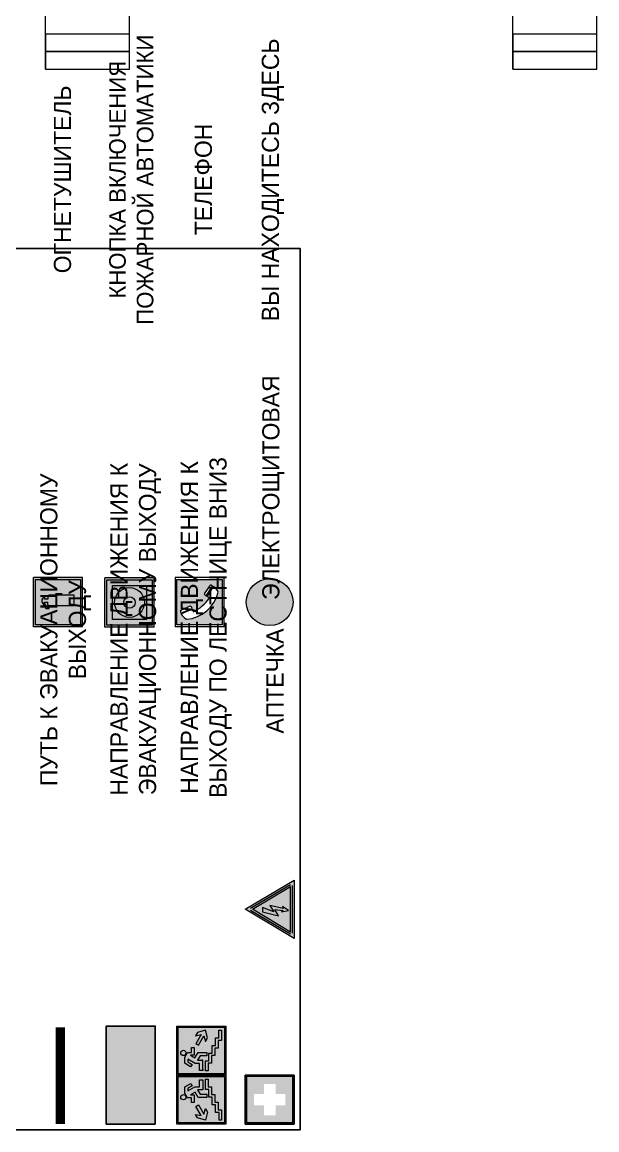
# Model space of a CAD drawing. Header units: millimetres. Extents: x 13114 to 67229, y 22859 to 38520.
# Drawn here: x 23203.7 to 23297.4, y 24715.4 to 24896.1 of the extents above; entities that cross this region are included whole.
import ezdxf

# ---------------------------------------------------------------- set-up
doc = ezdxf.new("R2010")
doc.units = ezdxf.units.MM
doc.layers.add('План_Штампы', color=7, linetype='Continuous')
doc.styles.add('обычный', font='arial.ttf')

# ---------------------------------------------------------------- blocks, each defined once
blk = doc.blocks.new('A$C3E6D3DDE')
at = {"lineweight": 5}
h = blk.add_hatch(color=40, dxfattribs=at)
h.paths.add_polyline_path([(24.1, 1.45), (16.46, -11.35), (31.74, -11.35)])
h.paths.add_polyline_path([(24.09, -0.46), (30.03, -10.41), (18.14, -10.41)], flags=16)
h.paths.add_polyline_path([(24.54, -3.08), (23.41, -6.02), (25.13, -5.01), (24.33, -8.5), (24.82, -8.27), (23.79, -9.86), (23.4, -8.04), (23.8, -8.43), (24.04, -6.29), (22.39, -7.25), (23.44, -3.08)], flags=0)
h = blk.add_hatch(color=256, dxfattribs=at)
h.paths.add_polyline_path([(24.37, 0.03, 0.567511), (23.82, 0.03), (17.59, -10.4, 0.582454), (17.86, -10.88), (30.32, -10.88, 0.582149), (30.6, -10.4)])
h.paths.add_polyline_path([(24.09, -0.46), (18.14, -10.41), (30.03, -10.41)], flags=16)
h.paths.add_polyline_path([(24.54, -3.08), (23.41, -6.02), (25.13, -5.01), (24.33, -8.5), (24.82, -8.27), (23.79, -9.86), (23.4, -8.04), (23.8, -8.43), (24.04, -6.29), (22.39, -7.25), (23.44, -3.08)], flags=0)
h = blk.add_hatch(color=40, dxfattribs=at)
h.paths.add_polyline_path([(24.09, -0.46), (18.14, -10.41), (30.03, -10.41)])
h.paths.add_polyline_path([(24.82, -8.27), (23.79, -9.86), (23.4, -8.04), (23.8, -8.43), (24.04, -6.29), (22.39, -7.25), (23.44, -3.08), (24.54, -3.08), (23.41, -6.02), (25.13, -5.01), (24.33, -8.5)], flags=16)
at = {"color": 40, "lineweight": 5}
for p, q in [((16.46, -11.35), (24.1, 1.45)), ((24.1, 1.45), (31.74, -11.35))]:
    blk.add_line(p, q, dxfattribs=at)
at = {"lineweight": 5}
for p, q in [((17.59, -10.4), (23.82, 0.03)), ((24.37, 0.03), (30.6, -10.4)), ((18.14, -10.41), (24.09, -0.46)), ((24.09, -0.46), (30.03, -10.41)), ((23.44, -3.08), (22.39, -7.25)), ((23.41, -6.02), (24.54, -3.08)), ((25.13, -5.01), (23.41, -6.02)), ((24.54, -3.08), (23.44, -3.08)), ((24.33, -8.5), (25.13, -5.01)), ((22.39, -7.25), (24.04, -6.29)), ((23.8, -8.43), (23.4, -8.04)), ((23.4, -8.04), (23.79, -9.86)), ((23.79, -9.86), (24.82, -8.27)), ((24.04, -6.29), (23.8, -8.43)), ((24.82, -8.27), (24.33, -8.5)), ((17.86, -10.88), (30.32, -10.88)), ((18.14, -10.41), (30.03, -10.41))]:
    blk.add_line(p, q, dxfattribs=at)
at = {"color": 50, "lineweight": 5}
blk.add_line((31.74, -11.35), (16.46, -11.35), dxfattribs=at)
blk = doc.blocks.new('A$C18900ED3')
h = blk.add_hatch(color=126)
h.paths.add_polyline_path([(-0.18, -0.18), (-7.02, -0.18), (-7.02, -7.02), (-0.18, -7.02)])
h.paths.add_polyline_path([(-5.89, -4.46), (-5.89, -2.77), (-4.46, -2.77), (-4.46, -1.31), (-2.77, -1.31), (-2.77, -2.77), (-1.33, -2.77), (-1.33, -4.46), (-2.77, -4.46), (-2.77, -5.89), (-4.46, -5.89), (-4.46, -4.46)], flags=16)
at = {"color": 126}
for p, q in [((-7.2, 0), (-7.2, -7.2)), ((0, 0), (-7.2, 0)), ((0, -7.2), (0, 0)), ((-7.02, -7.02), (-7.02, -0.18)), ((-7.02, -0.18), (-0.18, -0.18)), ((-0.18, -0.18), (-0.18, -7.02)), ((-7.2, -7.2), (0, -7.2)), ((-0.18, -7.02), (-7.02, -7.02))]:
    blk.add_line(p, q, dxfattribs=at)
blk = doc.blocks.new('A$C7B8C2D5B')
at = {"lineweight": 0}
h = blk.add_hatch(color=5, dxfattribs=at)
h.dxf.hatch_style = 1
h.paths.add_polyline_path([(1.397, -3.024, 1), (-2.112, -3.024, 1)])
at = {"color": 5, "lineweight": 0}
blk.add_circle((-0.358, -3.024), 1.755, dxfattribs=at)
blk = doc.blocks.new('A$C456E1F9C')
at = {"lineweight": 5}
h = blk.add_hatch(color=242, dxfattribs=at)
h.paths.add_polyline_path([(0.51, -1.47), (0.51, -13.26), (12.29, -13.26), (12.29, -1.47)])
h.paths.add_polyline_path([(5.42, -4.95, -0.254479), (4.78, -5.4), (3.52, -2.53, -0.209735), (4.23, -2.4)], flags=16)
h.paths.add_polyline_path([(8.53, -8.6), (10.87, -10.17), (10.54, -10.76), (8.03, -9.13, -0.192251)], flags=16)
h.paths.add_polyline_path([(4.61, -5.49, 0.005518), (3.87, -5.72, 0.128647), (7.49, -10.01, 0.00809), (7.83, -9.33), (10.47, -10.97, -0.16736), (8.99, -12.25, -0.327862), (1.95, -3.95, -0.166952), (3.36, -2.62)], flags=16)
at = {"color": 242, "lineweight": 5}
for p, q in [((0, -13.77), (0, -0.97)), ((12.8, -0.97), (0, -0.97)), ((4.61, -5.49), (3.36, -2.62)), ((3.52, -2.53), (4.78, -5.4)), ((4.23, -2.4), (5.42, -4.95)), ((12.8, -13.77), (12.8, -0.97)), ((10.81, -10.12), (8.53, -8.6)), ((7.83, -9.33), (10.47, -10.97)), ((8.03, -9.13), (10.54, -10.76)), ((10.54, -10.76), (10.8, -10.3)), ((10.8, -10.3), (10.81, -10.12)), ((0, -13.77), (12.8, -13.77))]:
    blk.add_line(p, q, dxfattribs=at)
blk.add_lwpolyline([(0.51, -1.47), (12.29, -1.47), (12.29, -13.26), (0.51, -13.26)], close=True, dxfattribs=at)
for centre, radius, start, end in [((4.59, -5.34), 2.99, 114.2845, 152.1974), ((4.02, -3.27), 0.891, 76.3284, 123.7092), ((11.12, -3.31), 9.19, 183.9915, 256.6009), ((14.98, -39.1), 35.17, 107.1487, 108.4135), ((13.86, -0.94), 11.08, 205.5536, 234.8762), ((4.68, -4.59), 0.824, 276.9621, 334.0723), ((8.94, -9.5), 0.989, 114.4092, 157.9388), ((-13.31, 0.8), 23.44, 332.5487, 334.4027), ((7.87, -9.46), 3, 291.9291, 329.9329)]:
    blk.add_arc(centre, radius, start, end, dxfattribs=at)
blk = doc.blocks.new('вниз 3')
at = {"lineweight": 0, "true_color": 0xffffff}
h = blk.add_hatch(color=7, dxfattribs=at)
h.dxf.hatch_style = 1
h.paths.add_polyline_path([(40997.5, -4475.69), (40997.25, -4475.28), (40995.76, -4476.15), (40995.97, -4475.23), (40995.39, -4475.56), (40995.05, -4476.83), (40996.33, -4477.17), (40996.91, -4476.83), (40996, -4476.55)], flags=0)
h.paths.add_polyline_path([(40999.81, -4473.95), (41000.22, -4473.95), (41000.64, -4474.67), (41001.03, -4474.43), (41000.46, -4473.49), (41000.42, -4473.49), (40999.43, -4473.49), (40998.68, -4473.92), (40998.68, -4474.57), (40997.88, -4474.57), (40997.88, -4475), (40999.14, -4475), (40999.14, -4474.43), (40999.14, -4474.38), (40999.59, -4475.15), (40998.72, -4475.67), (40998.72, -4477.06), (40999.24, -4477.06), (40999.24, -4475.96), (40999.95, -4475.56), (40999.95, -4476.43), (41001.61, -4476.43), (41001.61, -4475.88), (41000.47, -4475.88), (41000.47, -4475.12)], flags=0)
h.paths.add_polyline_path([(40999.2, -4473.24, 1), (40998.35, -4473.24, 1)], flags=0)
h.paths.add_polyline_path([(41000.46, -4477.26), (41001.69, -4477.26), (41001.69, -4476.84), (41000.03, -4476.84), (41000.03, -4477.39), (40998.78, -4477.39), (40998.78, -4477.95), (40997.53, -4477.95), (40997.53, -4478.5), (40996.29, -4478.5), (40996.29, -4479.06), (40995.05, -4479.06), (40995.05, -4479.48), (40995.29, -4479.48), (40996.72, -4479.48), (40996.72, -4478.92), (40997.97, -4478.92), (40997.97, -4478.36), (40999.2, -4478.36), (40999.2, -4477.81), (41000.46, -4477.81)], flags=0)
h.paths.add_polyline_path([(41002.37, -4472.17), (40994.37, -4472.17), (40994.37, -4480.17), (41002.37, -4480.17)])
h.paths.add_polyline_path([(41002.16, -4479.96), (40994.57, -4479.96), (40994.57, -4472.37), (41002.16, -4472.37)], flags=16)
h.paths.add_polyline_path([(41001.61, -4475.88), (41001.61, -4476.43), (40999.95, -4476.43), (40999.95, -4475.56), (40999.24, -4475.96), (40999.24, -4477.06), (40998.72, -4477.06), (40998.72, -4475.67), (40999.59, -4475.15), (40999.14, -4474.38), (40999.14, -4474.43), (40999.14, -4475), (40997.88, -4475), (40997.88, -4474.57), (40998.68, -4474.57), (40998.68, -4473.92), (40999.43, -4473.49), (41000.42, -4473.49), (41000.46, -4473.49), (41001.03, -4474.43), (41000.64, -4474.67), (41000.22, -4473.95), (40999.81, -4473.95), (41000.47, -4475.12), (41000.47, -4475.88)], flags=0)
h.paths.add_polyline_path([(41001.69, -4476.84), (41001.69, -4477.26), (41000.46, -4477.26), (41000.46, -4477.81), (40999.2, -4477.81), (40999.2, -4478.36), (40997.97, -4478.36), (40997.97, -4478.92), (40996.72, -4478.92), (40996.72, -4479.48), (40995.05, -4479.48), (40995.05, -4479.06), (40996.29, -4479.06), (40996.29, -4478.5), (40997.53, -4478.5), (40997.53, -4477.95), (40998.78, -4477.95), (40998.78, -4477.39), (41000.03, -4477.39), (41000.03, -4476.84)], flags=0)
h.paths.add_polyline_path([(40998.35, -4473.24, -1), (40999.2, -4473.24, -1)], flags=0)
h.paths.add_polyline_path([(40997.5, -4475.69), (40996, -4476.55), (40996.91, -4476.83), (40996.33, -4477.17), (40995.05, -4476.83), (40995.39, -4475.56), (40995.97, -4475.23), (40995.76, -4476.15), (40997.25, -4475.28)], flags=0)
at = {"lineweight": 0}
h = blk.add_hatch(color=126, dxfattribs=at)
h.dxf.hatch_style = 1
h.paths.add_polyline_path([(41002.16, -4472.37), (40994.57, -4472.37), (40994.57, -4479.96), (41002.16, -4479.96)])
h.paths.add_polyline_path([(40995.97, -4475.23), (40995.76, -4476.15), (40997.25, -4475.28), (40997.5, -4475.69), (40996, -4476.55), (40996.91, -4476.83), (40996.33, -4477.17), (40995.05, -4476.83), (40995.39, -4475.56)], flags=16)
h.paths.add_polyline_path([(40997.88, -4474.57), (40998.68, -4474.57), (40998.68, -4473.92), (40999.43, -4473.49), (41000.42, -4473.49), (41000.46, -4473.49), (41001.03, -4474.43), (41000.64, -4474.67), (41000.22, -4473.95), (40999.81, -4473.95), (41000.47, -4475.12), (41000.47, -4475.88), (41001.61, -4475.88), (41001.61, -4476.43), (40999.95, -4476.43), (40999.95, -4475.56), (40999.24, -4475.96), (40999.24, -4477.06), (40998.72, -4477.06), (40998.72, -4475.67), (40999.59, -4475.15), (40999.14, -4474.38), (40999.14, -4474.43), (40999.14, -4475), (40997.88, -4475)], flags=16)
h.paths.add_polyline_path([(40998.35, -4473.24, -1), (40999.2, -4473.24, -1)], flags=16)
h.paths.add_polyline_path([(40997.53, -4477.95), (40998.78, -4477.95), (40998.78, -4477.39), (41000.03, -4477.39), (41000.03, -4476.84), (41001.69, -4476.84), (41001.69, -4477.26), (41000.46, -4477.26), (41000.46, -4477.81), (40999.2, -4477.81), (40999.2, -4478.36), (40997.97, -4478.36), (40997.97, -4478.92), (40996.72, -4478.92), (40996.72, -4479.48), (40995.05, -4479.48), (40995.05, -4479.06), (40996.29, -4479.06), (40996.29, -4478.5), (40997.53, -4478.5)], flags=16)
at = {"lineweight": 0, "true_color": 0xffffff}
h = blk.add_hatch(color=7, dxfattribs=at)
h.dxf.hatch_style = 1
h.paths.add_polyline_path([(40999.2, -4473.24, 1), (40998.35, -4473.24, 1)])
h.paths.add_polyline_path([(40999.81, -4473.95), (41000.22, -4473.95), (41000.64, -4474.67), (41001.03, -4474.43), (41000.46, -4473.49), (41000.42, -4473.49), (40999.43, -4473.49), (40998.68, -4473.92), (40998.68, -4474.57), (40997.88, -4474.57), (40997.88, -4475), (40999.14, -4475), (40999.14, -4474.43), (40999.14, -4474.38), (40999.59, -4475.15), (40998.72, -4475.67), (40998.72, -4477.06), (40999.24, -4477.06), (40999.24, -4475.96), (40999.95, -4475.56), (40999.95, -4476.43), (41001.61, -4476.43), (41001.61, -4475.88), (41000.47, -4475.88), (41000.47, -4475.12)])
h.paths.add_polyline_path([(40999.2, -4477.81), (41000.46, -4477.81), (41000.46, -4477.26), (41001.69, -4477.26), (41001.69, -4476.84), (41000.03, -4476.84), (41000.03, -4477.39), (40998.78, -4477.39), (40998.78, -4477.95), (40997.53, -4477.95), (40997.53, -4478.5), (40996.29, -4478.5), (40996.29, -4479.06), (40995.05, -4479.06), (40995.05, -4479.48), (40995.29, -4479.48), (40996.72, -4479.48), (40996.72, -4478.92), (40997.97, -4478.92), (40997.97, -4478.36), (40999.2, -4478.36)])
h.paths.add_polyline_path([(40997.5, -4475.69), (40997.25, -4475.28), (40995.76, -4476.15), (40995.97, -4475.23), (40995.39, -4475.56), (40995.05, -4476.83), (40996.33, -4477.17), (40996.91, -4476.83), (40996, -4476.55)])
at = {"color": 126, "lineweight": 0}
for points in [[(40994.37, -4472.17), (41002.37, -4472.17), (41002.37, -4480.17), (40994.37, -4480.17)], [(40994.57, -4472.37), (41002.16, -4472.37), (41002.16, -4479.96), (40994.57, -4479.96)]]:
    blk.add_lwpolyline(points, close=True, dxfattribs=at)
for points in [[(40999.14, -4474.43), (40999.14, -4475), (40997.88, -4475), (40997.88, -4474.57), (40998.68, -4474.57), (40998.68, -4473.92), (40999.43, -4473.49), (41000.42, -4473.49), (41000.46, -4473.49), (41001.03, -4474.43), (41000.64, -4474.67), (41000.22, -4473.95), (40999.81, -4473.95), (41000.47, -4475.12), (41000.47, -4475.88), (41001.61, -4475.88), (41001.61, -4476.43), (40999.95, -4476.43), (40999.95, -4475.56), (40999.24, -4475.96), (40999.24, -4477.06), (40998.72, -4477.06), (40998.72, -4475.67), (40999.59, -4475.15), (40999.14, -4474.38), (40999.14, -4474.43)], [(40995.05, -4476.83), (40995.39, -4475.56), (40995.97, -4475.23), (40995.76, -4476.15), (40997.25, -4475.28), (40997.5, -4475.69), (40996, -4476.55), (40996.91, -4476.83), (40996.33, -4477.17), (40995.05, -4476.83)], [(40995.29, -4479.48), (40995.05, -4479.48), (40995.05, -4479.06), (40996.29, -4479.06), (40996.29, -4478.5), (40997.53, -4478.5), (40997.53, -4477.95), (40998.78, -4477.95), (40998.78, -4477.39), (41000.03, -4477.39), (41000.03, -4476.84), (41001.69, -4476.84), (41001.69, -4477.26), (41000.46, -4477.26), (41000.46, -4477.81), (40999.2, -4477.81), (40999.2, -4478.36), (40997.97, -4478.36), (40997.97, -4478.92), (40996.72, -4478.92), (40996.72, -4479.48), (40995.05, -4479.48)]]:
    blk.add_lwpolyline(points, dxfattribs=at)
blk.add_circle((40998.77, -4473.24), 0.426, dxfattribs=at)
blk = doc.blocks.new('вниз')
at = {"lineweight": 0, "true_color": 0xffffff}
h = blk.add_hatch(color=7, dxfattribs=at)
h.dxf.hatch_style = 1
h.paths.add_polyline_path([(40994.51, -4472.22), (40986.51, -4472.22), (40986.51, -4480.22), (40994.51, -4480.22)])
h.paths.add_polyline_path([(40994.31, -4472.42), (40994.31, -4480.01), (40986.71, -4480.01), (40986.71, -4472.42)], flags=16)
h.paths.add_polyline_path([(40988.43, -4473.53), (40989.43, -4473.53), (40990.19, -4473.96), (40990.19, -4474.6), (40991, -4474.6), (40991, -4475.06), (40989.73, -4475.06), (40989.73, -4474.46), (40989.3, -4475.18), (40990.17, -4475.7), (40990.17, -4477.11), (40989.63, -4477.11), (40989.63, -4476.01), (40988.94, -4475.59), (40988.94, -4476.46), (40988.94, -4476.46), (40987.47, -4476.46), (40987.26, -4476.46), (40987.26, -4475.92), (40988.4, -4475.92), (40988.4, -4475.2), (40989.1, -4473.99), (40988.66, -4473.99), (40988.24, -4474.7), (40987.86, -4474.47), (40988.41, -4473.56)], flags=0)
h.paths.add_polyline_path([(40990.55, -4473.29, -1), (40989.69, -4473.29, -1)], flags=0)
h.paths.add_polyline_path([(40988.85, -4476.89), (40988.85, -4477.43), (40990.1, -4477.43), (40990.1, -4477.99), (40991.34, -4477.99), (40991.34, -4478.54), (40992.59, -4478.54), (40992.59, -4479.09), (40993.83, -4479.09), (40993.83, -4479.52), (40992.17, -4479.52), (40992.17, -4478.97), (40990.91, -4478.97), (40990.91, -4478.41), (40989.68, -4478.41), (40989.68, -4477.86), (40988.43, -4477.86), (40988.43, -4477.31), (40987.6, -4477.31), (40987.18, -4477.31), (40987.18, -4476.89)], flags=0)
h.paths.add_polyline_path([(40991.61, -4475.33), (40993.12, -4476.2), (40992.9, -4475.27), (40993.48, -4475.6), (40993.83, -4476.88), (40992.56, -4477.22), (40991.97, -4476.88), (40992.9, -4476.61), (40991.38, -4475.74), (40991.58, -4475.39)], flags=0)
h.paths.add_polyline_path([(40990.19, -4473.96), (40989.43, -4473.53), (40988.43, -4473.53), (40988.41, -4473.56), (40987.86, -4474.47), (40988.24, -4474.7), (40988.66, -4473.99), (40989.1, -4473.99), (40988.4, -4475.2), (40988.4, -4475.92), (40987.26, -4475.92), (40987.26, -4476.46), (40987.47, -4476.46), (40988.94, -4476.46), (40988.94, -4476.27), (40988.94, -4475.59), (40989.63, -4476.01), (40989.63, -4477.11), (40990.17, -4477.11), (40990.17, -4475.7), (40989.3, -4475.18), (40989.73, -4474.46), (40989.73, -4475.06), (40991, -4475.06), (40991, -4474.6), (40990.19, -4474.6)], flags=0)
h.paths.add_polyline_path([(40990.55, -4473.29, 1), (40989.69, -4473.29, 1)], flags=0)
h.paths.add_polyline_path([(40991.61, -4475.33), (40991.58, -4475.39), (40991.38, -4475.74), (40992.9, -4476.61), (40991.97, -4476.88), (40992.56, -4477.22), (40993.83, -4476.88), (40993.48, -4475.6), (40992.9, -4475.27), (40993.12, -4476.2)], flags=0)
h.paths.add_polyline_path([(40990.1, -4477.43), (40988.85, -4477.43), (40988.85, -4476.89), (40987.18, -4476.89), (40987.18, -4477.31), (40987.6, -4477.31), (40988.43, -4477.31), (40988.43, -4477.86), (40989.68, -4477.86), (40989.68, -4478.41), (40990.91, -4478.41), (40990.91, -4478.97), (40992.17, -4478.97), (40992.17, -4479.52), (40993.83, -4479.52), (40993.83, -4479.09), (40992.59, -4479.09), (40992.59, -4478.54), (40991.34, -4478.54), (40991.34, -4477.99), (40990.1, -4477.99)], flags=0)
at = {"lineweight": 0}
h = blk.add_hatch(color=126, dxfattribs=at)
h.dxf.hatch_style = 1
h.paths.add_polyline_path([(40994.31, -4472.42), (40986.71, -4472.42), (40986.71, -4480.01), (40994.31, -4480.01)])
h.paths.add_polyline_path([(40988.43, -4473.53), (40989.43, -4473.53), (40990.19, -4473.96), (40990.19, -4474.6), (40991, -4474.6), (40991, -4475.06), (40989.73, -4475.06), (40989.73, -4474.46), (40989.3, -4475.18), (40990.17, -4475.7), (40990.17, -4477.11), (40989.63, -4477.11), (40989.63, -4476.01), (40988.94, -4475.59), (40988.94, -4476.46), (40988.94, -4476.46), (40987.47, -4476.46), (40987.26, -4476.46), (40987.26, -4475.92), (40988.4, -4475.92), (40988.4, -4475.2), (40989.1, -4473.99), (40988.66, -4473.99), (40988.24, -4474.7), (40987.86, -4474.47), (40988.41, -4473.56)], flags=16)
h.paths.add_polyline_path([(40990.55, -4473.29, -1), (40989.69, -4473.29, -1)], flags=16)
h.paths.add_polyline_path([(40988.85, -4476.89), (40988.85, -4477.43), (40990.1, -4477.43), (40990.1, -4477.99), (40991.34, -4477.99), (40991.34, -4478.54), (40992.59, -4478.54), (40992.59, -4479.09), (40993.83, -4479.09), (40993.83, -4479.52), (40992.17, -4479.52), (40992.17, -4478.97), (40990.91, -4478.97), (40990.91, -4478.41), (40989.68, -4478.41), (40989.68, -4477.86), (40988.43, -4477.86), (40988.43, -4477.31), (40987.6, -4477.31), (40987.18, -4477.31), (40987.18, -4476.89)], flags=16)
h.paths.add_polyline_path([(40991.61, -4475.33), (40993.12, -4476.2), (40992.9, -4475.27), (40993.48, -4475.6), (40993.83, -4476.88), (40992.56, -4477.22), (40991.97, -4476.88), (40992.9, -4476.61), (40991.38, -4475.74), (40991.58, -4475.39)], flags=16)
at = {"lineweight": 0, "true_color": 0xffffff}
h = blk.add_hatch(color=7, dxfattribs=at)
h.dxf.hatch_style = 1
h.paths.add_polyline_path([(40989.73, -4474.46), (40989.73, -4475.06), (40991, -4475.06), (40991, -4474.6), (40990.19, -4474.6), (40990.19, -4473.96), (40989.43, -4473.53), (40988.43, -4473.53), (40988.41, -4473.56), (40987.86, -4474.47), (40988.24, -4474.7), (40988.66, -4473.99), (40989.1, -4473.99), (40988.4, -4475.2), (40988.4, -4475.92), (40987.26, -4475.92), (40987.26, -4476.46), (40987.47, -4476.46), (40988.94, -4476.46), (40988.94, -4475.59), (40989.63, -4476.01), (40989.63, -4477.11), (40990.17, -4477.11), (40990.17, -4475.7), (40989.3, -4475.18)])
h.paths.add_polyline_path([(40989.69, -4473.29, 1), (40990.55, -4473.29, 1)])
h.paths.add_polyline_path([(40991.61, -4475.33), (40991.58, -4475.39), (40991.38, -4475.74), (40992.9, -4476.61), (40991.97, -4476.88), (40992.56, -4477.22), (40993.83, -4476.88), (40993.48, -4475.6), (40992.9, -4475.27), (40993.12, -4476.2)])
h.paths.add_polyline_path([(40990.1, -4477.43), (40988.85, -4477.43), (40988.85, -4476.89), (40987.18, -4476.89), (40987.18, -4477.31), (40987.6, -4477.31), (40988.43, -4477.31), (40988.43, -4477.86), (40989.68, -4477.86), (40989.68, -4478.41), (40990.91, -4478.41), (40990.91, -4478.97), (40992.17, -4478.97), (40992.17, -4479.52), (40993.83, -4479.52), (40993.83, -4479.09), (40992.59, -4479.09), (40992.59, -4478.54), (40991.34, -4478.54), (40991.34, -4477.99), (40990.1, -4477.99)])
at = {"color": 126, "lineweight": 0}
for points in [[(40986.51, -4472.22), (40994.51, -4472.22), (40994.51, -4480.22), (40986.51, -4480.22)], [(40986.71, -4472.42), (40994.31, -4472.42), (40994.31, -4480.01), (40986.71, -4480.01)]]:
    blk.add_lwpolyline(points, close=True, dxfattribs=at)
for points in [[(40987.47, -4476.46), (40987.26, -4476.46), (40987.26, -4475.92), (40988.4, -4475.92), (40988.4, -4475.2), (40989.1, -4473.99), (40988.66, -4473.99), (40988.24, -4474.7), (40987.86, -4474.47), (40988.41, -4473.56), (40988.43, -4473.53), (40989.43, -4473.53), (40990.19, -4473.96), (40990.19, -4474.6), (40991, -4474.6), (40991, -4475.06), (40989.73, -4475.06), (40989.73, -4474.46), (40989.3, -4475.18), (40990.17, -4475.7), (40990.17, -4477.11), (40989.63, -4477.11), (40989.63, -4476.01), (40988.94, -4475.59), (40988.94, -4476.46)], [(40991.58, -4475.39), (40991.38, -4475.74), (40992.9, -4476.61), (40991.97, -4476.88), (40992.56, -4477.22), (40993.83, -4476.88), (40993.48, -4475.6), (40992.9, -4475.27), (40993.12, -4476.2), (40991.61, -4475.33), (40991.58, -4475.39)], [(40987.6, -4477.31), (40987.18, -4477.31), (40987.18, -4476.89), (40988.85, -4476.89), (40988.85, -4477.43), (40990.1, -4477.43), (40990.1, -4477.99), (40991.34, -4477.99), (40991.34, -4478.54), (40992.59, -4478.54), (40992.59, -4479.09), (40993.83, -4479.09), (40993.83, -4479.52), (40992.17, -4479.52), (40992.17, -4478.97), (40990.91, -4478.97), (40990.91, -4478.41), (40989.68, -4478.41), (40989.68, -4477.86), (40988.43, -4477.86), (40988.43, -4477.31), (40987.6, -4477.31)], [(40987.47, -4476.46), (40988.94, -4476.46), (40988.94, -4476.27)]]:
    blk.add_lwpolyline(points, dxfattribs=at)
blk.add_circle((40990.12, -4473.29), 0.432, dxfattribs=at)
blk = doc.blocks.new('A$C54414219')
at = {"true_color": 0xffffff}
h = blk.add_hatch(color=7, dxfattribs=at)
h.paths.add_polyline_path([(2.39, -9.45), (2.39, -18.3), (11.23, -18.3), (11.23, -9.45)], flags=0)
h.paths.add_polyline_path([(10.71, -13.87, -1), (2.92, -13.87, -1)], flags=0)
h.paths.add_polyline_path([(8.3, -13.87, -1), (5.33, -13.87, -1)], flags=0)
h.paths.add_polyline_path([(0.41, -7.47), (0.41, -20.27), (13.21, -20.27), (13.21, -7.47)])
h.paths.add_polyline_path([(0.92, -19.77), (12.71, -19.77), (12.71, -7.98), (0.92, -7.98)], flags=16)
h.paths.add_polyline_path([(11.23, -9.45), (11.23, -18.3), (2.39, -18.3), (2.39, -9.45)], flags=0)
at = {"lineweight": 5}
h = blk.add_hatch(color=242, dxfattribs=at)
h.paths.add_polyline_path([(12.71, -7.98), (0.92, -7.98), (0.92, -19.77), (12.71, -19.77)])
h.paths.add_polyline_path([(11.23, -18.3), (2.39, -18.3), (2.39, -9.45), (11.23, -9.45)], flags=16)
h.paths.add_polyline_path([(10.71, -13.87, -1), (2.92, -13.87, -1)], flags=0)
h.paths.add_polyline_path([(8.3, -13.87, -1), (5.33, -13.87, -1)], flags=0)
at = {"true_color": 0xffffff}
h = blk.add_hatch(color=7, dxfattribs=at)
h.paths.add_polyline_path([(2.39, -9.45), (2.39, -18.3), (11.23, -18.3), (11.23, -9.45)])
h.paths.add_polyline_path([(10.71, -13.87, -1), (2.92, -13.87, -1)], flags=16)
h.paths.add_polyline_path([(8.3, -13.87, -1), (5.33, -13.87, -1)], flags=0)
at = {"lineweight": 5}
h = blk.add_hatch(color=242, dxfattribs=at)
h.paths.add_polyline_path([(2.92, -13.87, 1), (10.71, -13.87, 1)])
h.paths.add_polyline_path([(8.3, -13.87, -1), (5.33, -13.87, -1)], flags=16)
at = {"color": 242, "lineweight": 5}
for p, q in [((0.41, -20.27), (0.41, -7.47)), ((0.41, -7.47), (13.21, -7.47)), ((0.41, -7.47), (13.21, -7.47)), ((13.21, -20.27), (13.21, -7.47)), ((0.41, -20.27), (13.21, -20.27))]:
    blk.add_line(p, q, dxfattribs=at)
for points in [[(0.92, -7.98), (12.71, -7.98), (12.71, -19.77), (0.92, -19.77)], [(2.39, -9.45), (11.23, -9.45), (11.23, -18.3), (2.39, -18.3)]]:
    blk.add_lwpolyline(points, close=True, dxfattribs=at)
for radius in [3.89, 1.49]:
    blk.add_circle((6.81, -13.87), radius, dxfattribs=at)
blk = doc.blocks.new('A$C32E8229D')
at = {"true_color": 0xffffff}
blk.add_hatch(color=7, dxfattribs=at).paths.add_polyline_path([(0, 0), (0, -8), (16, -8), (16, 0)])
h = blk.add_hatch(color=126)
h.paths.add_polyline_path([(0.2, -0.2), (15.8, -0.2), (15.8, -7.8), (0.2, -7.8)])
h.paths.add_polyline_path([(13.49, -2.05), (12.08, -2.05), (11.37, -2.63, 0.162397), (11.29, -2.84), (11.29, -3.63), (10.35, -3.63), (10.35, -4.05), (11.68, -4.05), (11.68, -3.48), (12.26, -4.28), (11.29, -5.1), (11.29, -6.78), (11.85, -6.78), (11.85, -5.44), (12.8, -4.64), (12.8, -5.94), (14.46, -5.94), (14.46, -5.39), (13.45, -5.39), (13.45, -3.97), (12.46, -2.59), (13.15, -2.59), (13.69, -3.34), (14.18, -3)], flags=16)
h.paths.add_polyline_path([(10.74, -1.82, 1), (11.8, -1.82, 1)], flags=16)
h.paths.add_polyline_path([(9.39, -3.59), (5.99, -3.59), (6.56, -3.03), (5.91, -3.03), (5.1, -3.83), (5.91, -4.64), (6.56, -4.64), (5.99, -4.09), (9.39, -4.09)], flags=16)
h.paths.add_polyline_path([(4.29, -1.08), (1.72, -1.08), (1.72, -6.6), (4.29, -6.6)], flags=16)
at = {"color": 126}
blk.add_lwpolyline([(16, -8), (0, -8), (0, 0), (16, 0)], close=True, dxfattribs=at)
blk = doc.blocks.new('A$C3AD82952')
at = {"true_color": 0xf5f5ff}
h = blk.add_hatch(color=7, dxfattribs=at)
h.dxf.hatch_style = 1
h.paths.add_polyline_path([(8.21, 8.73, 0.414214), (7.89, 9.05), (7.22, 9.05), (7.22, 9.92), (7.59, 9.92, 1), (7.57, 10.36), (7.22, 10.36), (7.22, 10.6), (6.43, 10.6), (6.43, 10.36), (6.01, 10.36), (4.74, 9.59), (4.74, 8.69), (4.98, 8.73), (4.98, 9.26), (6.12, 9.91), (6.43, 9.91), (6.43, 9.05), (5.76, 9.05, 0.414214), (5.44, 8.73), (5.44, 2.2), (8.21, 2.2)], flags=0)
h.paths.add_polyline_path([(12.8, 12.8), (0, 12.8), (0, 0), (12.8, 0)])
h.paths.add_polyline_path([(0.51, 12.29), (12.29, 12.29), (12.29, 0.51), (0.51, 0.51)], flags=16)
h.paths.add_polyline_path([(4.74, 9.59), (6.01, 10.36), (6.43, 10.36), (6.43, 10.6), (7.22, 10.6), (7.22, 10.36), (7.59, 10.36, -0.94586), (7.59, 9.92), (7.22, 9.92), (7.22, 9.05), (7.89, 9.05, -0.414214), (8.21, 8.73), (8.21, 2.2), (5.44, 2.2), (5.44, 8.73, -0.414214), (5.76, 9.05), (6.43, 9.05), (6.43, 9.91), (6.12, 9.91), (4.98, 9.26), (4.98, 8.73), (4.74, 8.69)], flags=0)
h = blk.add_hatch(color=242)
h.dxf.hatch_style = 1
h.paths.add_polyline_path([(12.29, 12.29), (0.51, 12.29), (0.51, 0.51), (12.29, 0.51)])
h.paths.add_polyline_path([(4.74, 8.69), (4.74, 9.59), (6.01, 10.36), (6.43, 10.36), (6.43, 10.6), (7.22, 10.6), (7.22, 10.36), (7.59, 10.36, -0.94586), (7.59, 9.92), (7.22, 9.92), (7.22, 9.05), (7.89, 9.05, -0.414214), (8.21, 8.73), (8.21, 2.2), (5.44, 2.2), (5.44, 8.73, -0.414214), (5.76, 9.05), (6.43, 9.05), (6.43, 9.91), (6.12, 9.91), (4.98, 9.26), (4.98, 8.73)], flags=16)
h = blk.add_hatch(color=7, dxfattribs=at)
h.dxf.hatch_style = 1
h.paths.add_polyline_path([(8.21, 8.73, 0.414214), (7.89, 9.05), (7.22, 9.05), (7.22, 9.92), (7.59, 9.92, 1), (7.57, 10.36), (7.22, 10.36), (7.22, 10.6), (6.43, 10.6), (6.43, 10.36), (6.01, 10.36), (4.74, 9.59), (4.74, 8.69), (4.98, 8.73), (4.98, 9.26), (6.12, 9.91), (6.43, 9.91), (6.43, 9.05), (5.76, 9.05, 0.414214), (5.44, 8.73), (5.44, 2.2), (8.21, 2.2)])
at = {"color": 242, "lineweight": 5}
for p, q in [((0, 0), (0, 12.8)), ((0, 12.8), (12.8, 12.8)), ((12.8, 0), (12.8, 12.8)), ((6.01, 10.36), (4.74, 9.59)), ((4.74, 9.59), (4.74, 8.69)), ((4.74, 8.69), (4.98, 8.73)), ((4.98, 9.26), (6.12, 9.91)), ((4.98, 8.73), (4.98, 9.26)), ((5.44, 2.2), (5.44, 8.73)), ((5.76, 9.05), (6.43, 9.05)), ((6.01, 10.36), (6.43, 10.36)), ((6.12, 9.91), (6.43, 9.91)), ((7.22, 10.6), (6.43, 10.6)), ((6.43, 10.6), (6.43, 10.36)), ((6.43, 9.91), (6.43, 9.05)), ((7.22, 10.36), (7.22, 10.6)), ((7.59, 10.36), (7.22, 10.36)), ((7.22, 9.05), (7.22, 9.92)), ((7.59, 9.92), (7.22, 9.92)), ((7.89, 9.05), (7.22, 9.05)), ((8.21, 2.2), (8.21, 8.73)), ((0, 0), (12.8, 0)), ((5.44, 2.2), (8.21, 2.2))]:
    blk.add_line(p, q, dxfattribs=at)
blk.add_lwpolyline([(0.51, 12.29), (12.29, 12.29), (12.29, 0.51), (0.51, 0.51)], close=True, dxfattribs=at)
for centre, radius, start, end in [((5.76, 8.73), 0.32, 90, 180), ((7.58, 10.14), 0.223, 273.1875, 86.8125), ((7.89, 8.73), 0.32, 0, 90)]:
    blk.add_arc(centre, radius, start, end, dxfattribs=at)

msp = doc.modelspace()

# ---------------------------------------------------------------- linework, layer by layer
at = {"lineweight": 0}
for points in [[(23297.43, 24888.47), (23297.43, 24903)], [(23207.53, 24888.47), (23207.53, 24901.01)], [(23221.24, 24888.47), (23221.24, 24901.01)], [(23283.73, 24888.47), (23283.73, 24901.18)]]:
    msp.add_lwpolyline(points, dxfattribs=at)
for points in [[(23207.53, 24891.32), (23221.24, 24891.32), (23221.24, 24894.18), (23207.53, 24894.18)], [(23283.73, 24891.32), (23297.43, 24891.32), (23297.43, 24894.18), (23283.73, 24894.18)], [(23207.53, 24888.47), (23221.24, 24888.47), (23221.24, 24891.32), (23207.53, 24891.32)], [(23283.73, 24888.47), (23297.43, 24888.47), (23297.43, 24891.32), (23283.73, 24891.32)]]:
    msp.add_lwpolyline(points, close=True, dxfattribs=at)
msp.add_lwpolyline([(23191.63, 24715.44), (23191.63, 24859.21), (23249.03, 24859.21), (23249.03, 24715.44)], close=True)
at = {"color": 126, "lineweight": 80, "true_color": 0x008754, "const_width": 1.5}
msp.add_lwpolyline([(23209.96, 24732.17), (23209.96, 24716.38)], dxfattribs=at)

# ---------------------------------------------------------------- block references
at = {"rotation": 90}
for name, p, xscale, yscale, zscale in [('A$C3AD82952', (23213.58, 24797.52), 0.625, 0.625, 0.625), ('A$C54414219', (23212.56, 24797.21), 0.625, 0.625, 0.625), ('A$C456E1F9C', (23228.04, 24797.52), 0.625, 0.625, 0.625), ('A$C7B8C2D5B', (23237.5, 24802.29), 2.177419353276491, 2.177419353276491, 2.177419353276491), ('A$C3E6D3DDE', (23240.99, 24736.36), 0.625, 0.625, 0.625), ('A$C18900ED3', (23240.08, 24724.38), 1.111111111007631, 1.111111111007631, 1.111111111007631)]:
    msp.add_blockref(name, p, dxfattribs=dict(at, xscale=xscale, yscale=yscale, zscale=zscale))
at = {"color": 126, "true_color": 0x008754, "rotation": 90}
for name, p in [('вниз', (18756.72, -16262.13)), ('вниз', (18756.72, -16262.13)), ('вниз 3', (18756.77, -16278))]:
    msp.add_blockref(name, p, dxfattribs=at)
at = {"layer": 'План_Штампы', "color": 126, "true_color": 0x008754, "xscale": -1, "rotation": 90}
msp.add_blockref('A$C32E8229D', (23217.43, 24732.38), dxfattribs=at)

# ---------------------------------------------------------------- texts
at = {"lineweight": 0, "width": 126.6484, "attachment_point": 5, "rotation": 90, "style": 'обычный'}
for s, insert, char_height in [('\\pi-8.1,l8.1,t8.1;{\\fProxima Nova Rg|b0|i0|c204|p2;КНОПКА ВКЛЮЧЕНИЯ\\PПОЖАРНОЙ АВТОМАТИКИ}', (23221.53, 24870.43), 2.7), ('\\pi-8.4,l8.4,t8.4;{\\fProxima Nova Rg|b0|i0|c204|p2;ВЫ НАХОДИТЕСЬ ЗДЕСЬ\\H1.1997x; }', (23244.6, 24870.4), 2.8), ('\\pi-8.4,l8.4,t8.4;{\\fProxima Nova Rg|b0|i0|c204|p2;ОГНЕТУШИТЕЛЬ\\H1.1997x; }', (23210.31, 24870.48), 2.8), ('\\pi-8.4,l8.4,t8.4;{\\fProxima Nova Rg|b0|i0|c204|p2;ТЕЛЕФОН\\H1.1997x; }', (23233.28, 24870.47), 2.8), ('\\pi-8.4,l8.4,t8.4;{\\fProxima Nova Rg|b0|i0|c204|p2;ЭЛЕКТРОЩИТОВАЯ\\H1.1997x; }', (23244.68, 24820.19), 2.8), ('\\pi-8.4,l8.4,t8.4;{\\fProxima Nova Rg|b0|i0|c204|p2;НАПРАВЛЕНИЕ ДВИЖЕНИЯ К \\PЭВАКУАЦИОННОМУ ВЫХОДУ}', (23222.24, 24797.1), 2.8), ('\\pi-8.4,l8.4,t8.4;{\\fProxima Nova Rg|b0|i0|c204|p2;НАПРАВЛЕНИЕ ДВИЖЕНИЯ К \\PВЫХОДУ ПО ЛЕСТНИЦЕ ВНИЗ}', (23233.73, 24797.39), 2.8), ('\\pi-8.4,l8.4,t8.4;{\\fProxima Nova Rg|b0|i0|c204|p2;ПУТЬ К ЭВАКУАЦИОННОМУ \\PВЫХОДУ }', (23210.8, 24797.01), 2.8), ('\\pi-8.4,l8.4,t8.4;{\\fProxima Nova Rg|b0|i0|c204|p2;АПТЕЧКА\\H1.1667x; }', (23244.95, 24788.66), 2.8)]:
    msp.add_mtext(s, dxfattribs=dict(at, insert=insert, char_height=char_height))

doc.saveas('drawing.dxf')
